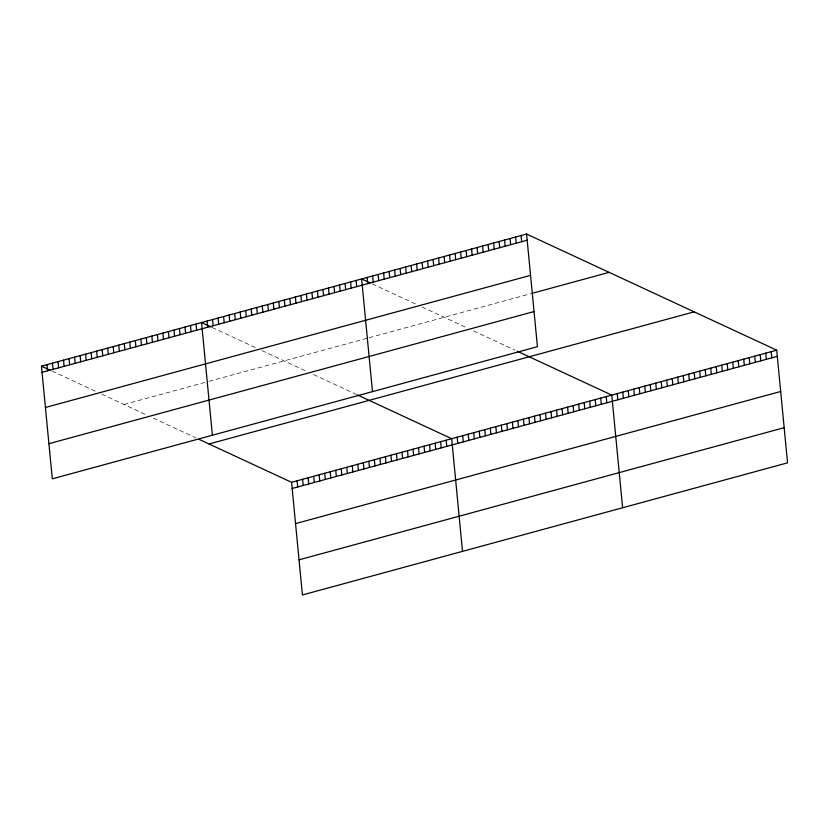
<?xml version="1.0" encoding="UTF-8"?>
<svg xmlns="http://www.w3.org/2000/svg" width="829" height="829" viewBox="0 0 829 829"><rect width="100%" height="100%" fill="white"/><g stroke="black" fill="none" stroke-linecap="round" stroke-linejoin="round"><path stroke-width="0.62" stroke-dasharray="4.14 3.11" d="M123.987 404.49L206.794 381.931M209.001 381.33L366.895 338.336M369.102 337.735L531.047 293.621M372.221 283.87L415.609 304.015M421.951 306.968L467.069 327.911M473.618 330.947L515.047 350.19M212.12 327.476L255.508 347.62M261.86 350.563L306.979 371.516M313.517 374.553L356.045 394.293M52.03 371.081L95.418 391.226M101.77 394.169L146.888 415.122M153.427 418.158L195.945 437.899"/><path stroke-width="1.24" d="M526.581 234.037L537.43 346.698L52.3 478.83L41.45 366.159L526.581 234.037L776.7 350.17L787.55 462.841L302.419 594.963L291.57 482.302L199.219 439.422M42.041 372.335L527.171 240.213M45.429 407.485L530.56 275.352M532.145 293.321L609.118 272.358M48.911 443.691L534.042 311.559M209.032 443.971L694.163 311.849M291.57 482.302L776.7 350.17M292.171 488.478L777.301 356.346M295.549 523.617L780.68 391.485M299.041 559.824L784.161 427.691M370.097 282.886L361.631 278.958L372.48 391.62M517.223 351.206L611.761 395.091L622.61 507.762M211.063 326.978L201.54 322.564L212.39 435.225M357.133 394.801L451.67 438.696L462.509 551.358M41.45 366.159L49.916 370.097M771.208 351.672L771.799 357.848M765.706 353.164L766.297 359.34M760.203 354.667L760.804 360.843M754.711 356.159L755.302 362.335M749.209 357.662L749.81 363.838M743.717 359.154L744.307 365.33M738.214 360.656L738.805 366.832M732.712 362.149L733.313 368.325M727.22 363.651L727.81 369.827M721.717 365.143L722.318 371.319M716.225 366.646L716.816 372.822M710.722 368.138L711.323 374.314M705.23 369.641L705.821 375.817M699.728 371.133L700.318 377.309M694.225 372.635L694.826 378.812M688.733 374.128L689.324 380.304M683.231 375.63L683.832 381.806M677.739 377.122L678.329 383.299M672.236 378.625L672.827 384.801M666.744 380.117L667.335 386.293M661.241 381.62L661.832 387.796M655.739 383.112L656.34 389.288M650.247 384.615L650.838 390.791M644.744 386.107L645.345 392.283M639.252 387.609L639.843 393.785M633.75 389.102L634.34 395.278M628.247 390.604L628.848 396.78M622.755 392.096L623.346 398.272M617.253 393.599L617.854 399.775M606.237 396.594L606.828 402.78M600.714 398.107L601.315 404.283M595.201 399.609L595.792 405.785M589.678 401.112L590.269 407.288M584.155 402.614L584.746 408.79M578.632 404.117L579.233 410.293M573.119 405.619L573.709 411.795M567.596 407.122L568.186 413.298M562.072 408.624L562.673 414.801M556.549 410.127L557.15 416.303M551.036 411.63L551.627 417.806M545.513 413.132L546.104 419.319M539.99 414.645L540.591 420.821M521.078 235.529L521.679 241.705M534.467 416.148L535.068 422.324M515.586 237.032L516.177 243.208M528.954 417.65L529.544 423.826M510.084 238.524L510.674 244.7M523.431 419.153L524.021 425.329M504.592 240.027L505.182 246.203M517.907 420.655L518.508 426.831M499.089 241.519L499.68 247.695M512.395 422.158L512.985 428.334M493.587 243.021L494.188 249.197M506.871 423.66L507.462 429.836M488.094 244.514L488.685 250.69M501.348 425.163L501.939 431.339M482.592 246.016L483.193 252.192M495.825 426.666L496.426 432.842M477.1 247.508L477.691 253.684M490.312 428.168L490.903 434.344M471.597 249.011L472.188 255.187M484.789 429.681L485.379 435.857M466.095 250.503L466.696 256.689M479.266 431.184L479.867 437.36M460.603 252.006L461.193 258.182M473.742 432.686L474.343 438.862M455.1 253.498L455.701 259.684M468.23 434.189L468.82 440.365M449.608 255L450.199 261.176M462.706 435.691L463.297 441.867M444.106 256.493L444.707 262.679M457.183 437.194L457.784 443.37M438.614 257.995L439.204 264.171M433.111 259.487L433.702 265.674M446.147 440.199L446.738 446.375M427.609 260.99L428.21 267.166M440.624 441.702L441.215 447.878M422.116 262.482L422.707 268.669M435.101 443.204L435.702 449.38M416.614 263.985L417.215 270.161M429.588 444.707L430.178 450.883M411.122 265.487L411.712 271.663M424.065 446.22L424.655 452.396M405.619 266.979L406.21 273.156M418.541 447.722L419.142 453.898M400.117 268.482L400.718 274.658M413.018 449.225L413.619 455.401M394.625 269.974L395.215 276.15M407.505 450.727L408.096 456.903M389.122 271.477L389.723 277.653M401.982 452.23L402.573 458.406M383.63 272.969L384.221 279.145M396.459 453.732L397.06 459.908M378.128 274.472L378.729 280.648M390.936 455.235L391.537 461.411M372.635 275.964L373.226 282.14M385.423 456.738L386.013 462.914M367.133 277.466L367.724 283.642M379.9 458.24L380.49 464.416M374.376 459.743L374.977 465.919M356.118 280.461L356.708 286.637M368.864 461.245L369.454 467.421M350.594 281.964L351.185 288.14M363.34 462.758L363.931 468.934M345.071 283.466L345.672 289.642M357.817 464.261L358.408 470.437M339.558 284.969L340.149 291.145M352.294 465.763L352.895 471.939M334.035 286.482L334.626 292.658M346.781 467.266L347.372 473.442M328.512 287.984L329.103 294.16M341.258 468.768L341.849 474.944M322.989 289.487L323.59 295.663M335.735 470.271L336.336 476.447M317.476 290.989L318.067 297.165M330.211 471.774L330.812 477.95M311.953 292.492L312.543 298.668M324.699 473.276L325.289 479.452M306.429 293.994L307.031 300.171M319.175 474.779L319.766 480.955M300.906 295.497L301.507 301.673M313.652 476.281L314.253 482.457M295.393 297L295.984 303.176M308.129 477.784L308.73 483.97M289.87 298.502L290.461 304.678M302.616 479.297L303.207 485.473M284.347 300.005L284.948 306.181M297.093 480.799L297.684 486.975M278.824 301.507L279.425 307.683M273.311 303.02L273.902 309.196M267.788 304.523L268.378 310.699M262.265 306.025L262.866 312.201M256.752 307.528L257.342 313.704M251.228 309.03L251.819 315.207M245.705 310.533L246.296 316.709M240.182 312.036L240.783 318.212M234.669 313.538L235.26 319.714M229.146 315.041L229.737 321.217M223.623 316.543L224.224 322.719M218.1 318.046L218.701 324.222M212.587 319.559L213.177 325.735M207.063 321.061L207.654 327.237M196.017 324.066L196.618 330.243M190.504 325.569L191.095 331.745M184.981 327.072L185.572 333.248M179.458 328.574L180.059 334.75M173.945 330.077L174.536 336.253M168.422 331.579L169.012 337.755M162.898 333.082L163.489 339.258M157.375 334.584L157.976 340.771M151.862 336.097L152.453 342.273M146.339 337.6L146.93 343.776M140.816 339.102L141.417 345.278M135.293 340.605L135.894 346.781M129.78 342.108L130.371 348.284M124.257 343.61L124.847 349.786M118.734 345.113L119.335 351.289M113.221 346.615L113.811 352.791M107.697 348.118L108.288 354.294M102.174 349.62L102.765 355.796M96.651 351.123L97.252 357.309M91.138 352.636L91.729 358.812M85.615 354.138L86.206 360.314M80.092 355.641L80.693 361.817M74.569 357.144L75.17 363.32M69.056 358.646L69.646 364.822M63.532 360.149L64.123 366.325M58.009 361.651L58.61 367.827M52.486 363.154L53.087 369.33M46.973 364.656L47.564 370.832"/></g></svg>
